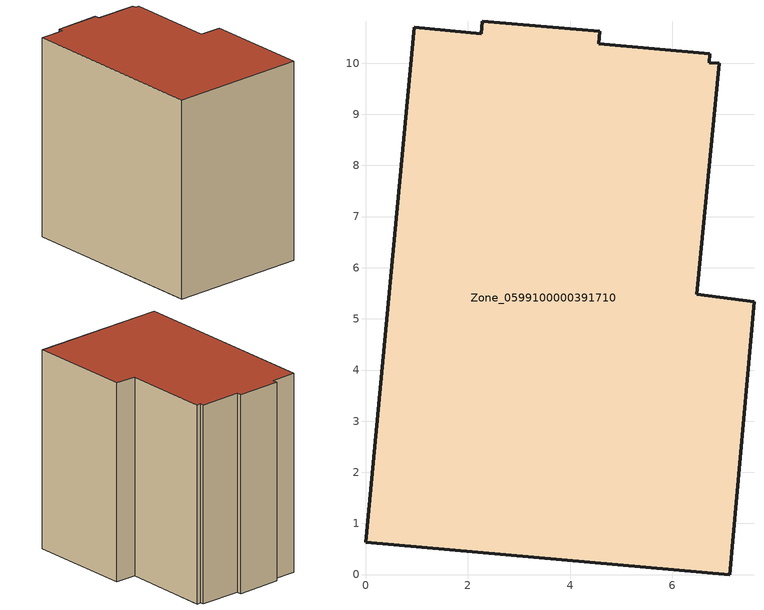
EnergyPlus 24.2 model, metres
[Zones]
Zone_0599100000391710
 floor ground (C_G): 2.29,10.82 4.58,10.62 4.56,10.38 6.73,10.19 6.72,10.01 6.92,10 6.48,5.48 7.6,5.34 7.12,0 0,0.63 0.95,10.7 2.27,10.58 z0
 wall outside (C_F): 7.12,0 7.6,5.34 6.48,5.48 6.92,10 6.72,10.01 6.73,10.19 4.56,10.38 4.58,10.62 2.29,10.82 2.27,10.58 0.95,10.7 0,0.63 7.12,0 z0:10.31
 roof outside (C_R): 6.72,10.01 6.73,10.19 4.56,10.38 4.58,10.62 2.29,10.82 2.27,10.58 0.95,10.7 0,0.63 7.12,0 7.6,5.34 6.48,5.48 6.92,10 z10.31
[BUILDING]
Pand.0599100000391710: North Axis=0; Terrain=City; Loads Convergence Tolerance Value=0.04; Temperature Convergence Tolerance Value=0.4; Solar Distribution=FullExterior; Maximum Number of Warmup Days=25; Minimum Number of Warmup Days=1
[Site:Location]
Rotterdam.The.Hague.AP_ZH_NLD Design_Conditions: Latitude=51.96; Longitude=4.45; Time Zone=1; Elevation=-4.5
[SITE:GROUNDTEMPERATURE:BUILDINGSURFACE]
18, 18, 18, 18, 18, 18, 18, 18, 18, 18, 18, 18
[MATERIAL] Thermal Absorptance=0.9; Solar Absorptance=0.7; Visible Absorptance=0.7
Name | Roughness | Thickness | Conductivity | Density | Specific Heat
G.TC.1992-2005 | MediumSmooth | 0.15 | 0.06 | 540 | 1210
F.TC.1992-2005 | Rough | 0.3 | 0.12 | 1920 | 840
R.TC.1992-2005 | MediumRough | 0.2 | 0.08 | 1500 | 1000
[CONSTRUCTION]
C_G: G.TC.1992-2005
C_F: F.TC.1992-2005
C_R: R.TC.1992-2005
[ZONE]
Zone_0599100000391710: Type=1; Multiplier=1; Ceiling Height=Autocalculate; Volume=Autocalculate; Floor Area=autocalculate; Part of Total Floor Area=Yes
[ZONEINFILTRATION:DESIGNFLOWRATE]
Infil_Zone_0599100000391710: Zone or ZoneList or Space or SpaceList=Zone_0599100000391710; Schedule=AlwaysOn; Design Flow Rate Calculation Method=Flow/Area; Flow Rate per Floor Area=0.0015; Constant Term Coefficient=1; Temperature Term Coefficient=0; Velocity Term Coefficient=0; Velocity Squared Term Coefficient=0
[HVACTEMPLATE:ZONE:IDEALLOADSAIRSYSTEM]
Zone_0599100000391710: Maximum Heating Supply Air Temperature=50; Minimum Cooling Supply Air Temperature=13; Maximum Heating Supply Air Humidity Ratio=0.0156; Minimum Cooling Supply Air Humidity Ratio=0.0077; Heating Limit=NoLimit; Cooling Limit=NoLimit; Dehumidification Control Type=ConstantSensibleHeatRatio; Cooling Sensible Heat Ratio=0.7; Dehumidification Setpoint=60; Humidification Control Type=None; Humidification Setpoint=30; Outdoor Air Method=None; Outdoor Air Flow Rate per Person=0.00944; Outdoor Air Flow Rate per Zone Floor Area=0; Outdoor Air Flow Rate per Zone=0; Demand Controlled Ventilation Type=None; Outdoor Air Economizer Type=NoEconomizer; Heat Recovery Type=None; Sensible Heat Recovery Effectiveness=0.7; Latent Heat Recovery Effectiveness=0.65
[ZONECONTROL:THERMOSTAT]
ThermostatControl_Zone_0599100000391710: Zone or ZoneList=Zone_0599100000391710; Control Type Schedule=DualSetpointControlType; Control 1=Thermostat_Zone_0599100000391710; Temperature Difference Between Cutout And Setpoint=0
[THERMOSTATSETPOINT:DUALSETPOINT]
Thermostat_Zone_0599100000391710: Heating Setpoint Temperature Schedule=HeatingSetpoint_Zone_0599100000391710; Cooling Setpoint Temperature Schedule=CoolingSetpoint_Zone_0599100000391710
[SCHEDULE:COMPACT]
HeatingSetpoint_Zone_0599100000391710: Through: 12/31, For: AllDays, Until: 24:00, 21
CoolingSetpoint_Zone_0599100000391710: Through: 12/31, For: AllDays, Until: 24:00, 24
DualSetpointControlType: Through: 12/31, For: AllDays, Until: 24:00, 4
AlwaysOn: Through: 12/31, For: AllDays, Until: 24:00, 1
